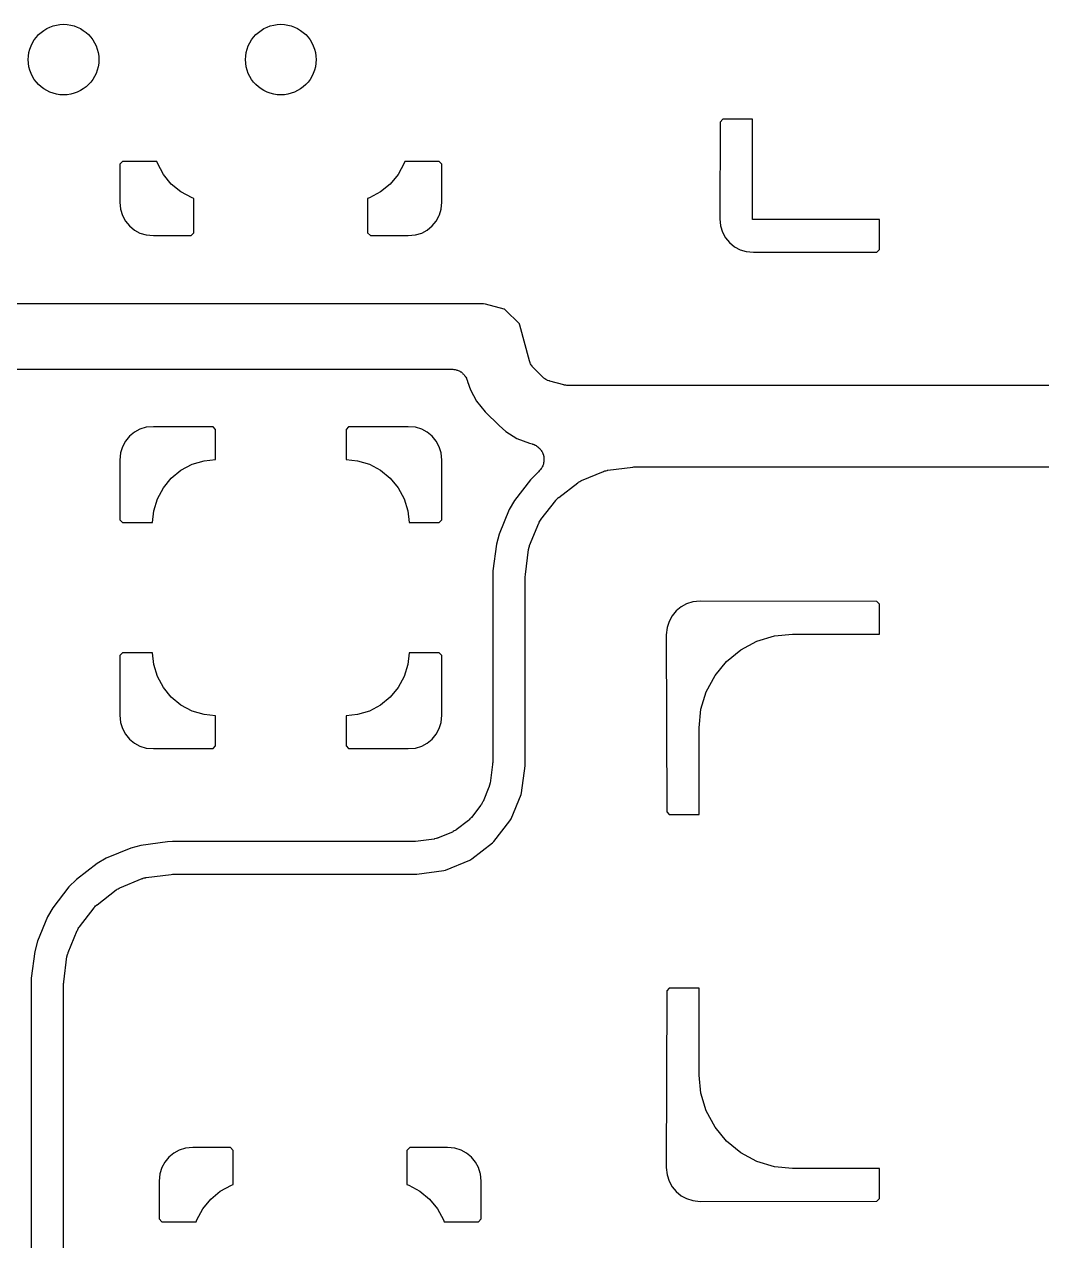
# Model space of a CAD drawing. Extents: x 176.5 to 204.5, y -115.6 to -87.6.
# Drawn here: x 190.32 to 195.07, y -108.01 to -102.32 of the extents above; entities that cross this region are included whole.
import ezdxf

# ---------------------------------------------------------------- set-up
doc = ezdxf.new("R2010")
doc.units = 0
doc.layers.add('BLACK', color=7, linetype='CONTINUOUS')

msp = doc.modelspace()

# ---------------------------------------------------------------- linework, layer by layer
at = {"layer": 'BLACK', "linetype": 'CONTINUOUS'}
for p, q in [((193.571, -102.781), (193.57, -103.233)), ((193.583, -102.768), (193.571, -102.781)), ((193.723, -102.768), (193.583, -102.768)), ((193.723, -103.237), (193.723, -102.768)), ((190.776, -102.965), (190.763, -102.978)), ((190.763, -102.978), (190.763, -103.155)), ((190.936, -102.965), (190.776, -102.965)), ((190.939, -102.974), (190.936, -102.965)), ((190.967, -103.026), (190.939, -102.974)), ((192.093, -102.974), (192.065, -103.026)), ((192.096, -102.965), (192.093, -102.974)), ((192.256, -102.965), (192.096, -102.965)), ((192.269, -102.978), (192.256, -102.965)), ((192.269, -103.155), (192.269, -102.978)), ((191.004, -103.071), (190.967, -103.026)), ((192.065, -103.026), (192.028, -103.071)), ((191.049, -103.108), (191.004, -103.071)), ((192.028, -103.071), (191.983, -103.108)), ((191.101, -103.136), (191.049, -103.108)), ((191.11, -103.139), (191.101, -103.136)), ((191.11, -103.299), (191.11, -103.139)), ((191.931, -103.136), (191.922, -103.139)), ((191.922, -103.139), (191.922, -103.299)), ((191.983, -103.108), (191.931, -103.136)), ((190.763, -103.155), (190.766, -103.189)), ((190.766, -103.189), (190.775, -103.218)), ((192.258, -103.215), (192.266, -103.189)), ((192.266, -103.189), (192.269, -103.155)), ((190.775, -103.218), (190.789, -103.244)), ((190.789, -103.244), (190.808, -103.267)), ((192.224, -103.267), (192.243, -103.244)), ((192.243, -103.244), (192.257, -103.218)), ((192.257, -103.218), (192.258, -103.215)), ((192.258, -103.215), (192.258, -103.215)), ((193.57, -103.233), (193.573, -103.267)), ((194.317, -103.237), (193.723, -103.237)), ((194.317, -103.377), (194.317, -103.237)), ((190.808, -103.267), (190.831, -103.286)), ((190.831, -103.286), (190.857, -103.3)), ((190.857, -103.3), (190.886, -103.309)), ((190.886, -103.309), (190.92, -103.312)), ((190.92, -103.312), (191.097, -103.312)), ((191.097, -103.312), (191.11, -103.299)), ((191.922, -103.299), (191.935, -103.312)), ((191.935, -103.312), (192.112, -103.312)), ((192.112, -103.312), (192.146, -103.309)), ((192.146, -103.309), (192.175, -103.3)), ((192.175, -103.3), (192.201, -103.286)), ((192.201, -103.286), (192.224, -103.267)), ((193.573, -103.267), (193.582, -103.296)), ((193.582, -103.296), (193.596, -103.322)), ((193.596, -103.322), (193.615, -103.345)), ((193.615, -103.345), (193.638, -103.364)), ((193.638, -103.364), (193.664, -103.378)), ((193.664, -103.378), (193.693, -103.387)), ((194.304, -103.389), (194.317, -103.377)), ((193.693, -103.387), (193.727, -103.39)), ((193.727, -103.39), (194.304, -103.389)), ((192.464, -103.632), (188.981, -103.632)), ((192.473, -103.633), (192.464, -103.632)), ((192.561, -103.657), (192.473, -103.633)), ((192.562, -103.657), (192.561, -103.657)), ((192.564, -103.658), (192.562, -103.657)), ((192.566, -103.66), (192.564, -103.658)), ((192.632, -103.725), (192.566, -103.66)), ((192.633, -103.726), (192.632, -103.725)), ((192.633, -103.727), (192.633, -103.726)), ((192.634, -103.731), (192.633, -103.727)), ((192.679, -103.898), (192.634, -103.731)), ((188.978, -103.937), (192.316, -103.937)), ((192.316, -103.937), (192.317, -103.937)), ((192.317, -103.937), (192.321, -103.937)), ((192.321, -103.937), (192.326, -103.938)), ((192.326, -103.938), (192.329, -103.938)), ((192.329, -103.938), (192.331, -103.938)), ((192.331, -103.938), (192.336, -103.94)), ((192.336, -103.94), (192.34, -103.941)), ((192.34, -103.941), (192.343, -103.942)), ((192.343, -103.942), (192.346, -103.943)), ((192.346, -103.943), (192.35, -103.945)), ((192.35, -103.945), (192.354, -103.947)), ((192.354, -103.947), (192.356, -103.949)), ((192.681, -103.902), (192.679, -103.898)), ((192.682, -103.907), (192.681, -103.902)), ((192.683, -103.909), (192.682, -103.907)), ((192.684, -103.912), (192.683, -103.909)), ((192.687, -103.916), (192.684, -103.912)), ((192.689, -103.92), (192.687, -103.916)), ((192.691, -103.922), (192.689, -103.92)), ((192.692, -103.925), (192.691, -103.922)), ((192.695, -103.928), (192.692, -103.925)), ((192.698, -103.931), (192.695, -103.928)), ((192.699, -103.932), (192.698, -103.931)), ((192.74, -103.973), (192.699, -103.932)), ((192.356, -103.949), (192.359, -103.95)), ((192.359, -103.95), (192.362, -103.953)), ((192.362, -103.953), (192.366, -103.956)), ((192.366, -103.956), (192.368, -103.958)), ((192.368, -103.958), (192.37, -103.96)), ((192.37, -103.96), (192.373, -103.963)), ((192.373, -103.963), (192.376, -103.967)), ((192.376, -103.967), (192.378, -103.969)), ((192.378, -103.969), (192.379, -103.971)), ((192.379, -103.971), (192.382, -103.975)), ((192.382, -103.975), (192.384, -103.979)), ((192.384, -103.979), (192.385, -103.982)), ((192.385, -103.982), (192.386, -103.984)), ((192.386, -103.984), (192.388, -103.989)), ((192.388, -103.989), (192.389, -103.993)), ((192.389, -103.993), (192.389, -103.994)), ((192.389, -103.994), (192.403, -104.033)), ((192.743, -103.976), (192.74, -103.973)), ((192.747, -103.979), (192.743, -103.976)), ((192.749, -103.981), (192.747, -103.979)), ((192.751, -103.982), (192.749, -103.981)), ((192.755, -103.985), (192.751, -103.982)), ((192.759, -103.987), (192.755, -103.985)), ((192.762, -103.988), (192.759, -103.987)), ((192.764, -103.99), (192.762, -103.988)), ((192.769, -103.991), (192.764, -103.99)), ((192.773, -103.992), (192.769, -103.991)), ((192.774, -103.993), (192.773, -103.992)), ((192.84, -104.01), (192.774, -103.993)), ((192.403, -104.033), (192.431, -104.087)), ((192.842, -104.011), (192.84, -104.01)), ((192.844, -104.011), (192.842, -104.011)), ((192.849, -104.012), (192.844, -104.011)), ((192.854, -104.013), (192.849, -104.012)), ((192.856, -104.013), (192.854, -104.013)), ((192.858, -104.013), (192.856, -104.013)), ((192.86, -104.013), (192.858, -104.013)), ((195.956, -104.013), (192.86, -104.013)), ((192.431, -104.087), (192.472, -104.136)), ((192.472, -104.136), (192.537, -104.201)), ((190.831, -104.232), (190.808, -104.251)), ((190.857, -104.218), (190.831, -104.232)), ((190.886, -104.209), (190.857, -104.218)), ((190.92, -104.206), (190.886, -104.209)), ((191.199, -104.206), (190.92, -104.206)), ((191.211, -104.219), (191.199, -104.206)), ((191.211, -104.359), (191.211, -104.219)), ((191.833, -104.206), (191.821, -104.219)), ((191.821, -104.219), (191.821, -104.359)), ((192.112, -104.206), (191.833, -104.206)), ((192.146, -104.209), (192.112, -104.206)), ((192.175, -104.218), (192.146, -104.209)), ((192.201, -104.232), (192.175, -104.218)), ((192.224, -104.251), (192.201, -104.232)), ((192.537, -104.201), (192.568, -104.228)), ((192.568, -104.228), (192.62, -104.261)), ((190.789, -104.274), (190.775, -104.3)), ((190.808, -104.251), (190.789, -104.274)), ((192.243, -104.274), (192.224, -104.251)), ((192.257, -104.3), (192.243, -104.274)), ((192.62, -104.261), (192.679, -104.283)), ((192.679, -104.283), (192.691, -104.286)), ((192.691, -104.286), (192.692, -104.286)), ((192.692, -104.286), (192.694, -104.287)), ((192.694, -104.287), (192.696, -104.288)), ((192.696, -104.288), (192.701, -104.29)), ((192.701, -104.29), (192.706, -104.292)), ((190.766, -104.329), (190.763, -104.363)), ((190.775, -104.3), (190.766, -104.329)), ((192.266, -104.329), (192.257, -104.3)), ((192.269, -104.363), (192.266, -104.329)), ((192.706, -104.292), (192.708, -104.293)), ((192.708, -104.293), (192.71, -104.294)), ((192.71, -104.294), (192.714, -104.297)), ((192.714, -104.297), (192.718, -104.3)), ((192.718, -104.3), (192.72, -104.301)), ((192.72, -104.301), (192.722, -104.303)), ((192.722, -104.303), (192.725, -104.306)), ((192.725, -104.306), (192.729, -104.31)), ((192.729, -104.31), (192.73, -104.312)), ((192.73, -104.312), (192.732, -104.314)), ((192.732, -104.314), (192.734, -104.318)), ((192.734, -104.318), (192.737, -104.322)), ((192.737, -104.322), (192.738, -104.324)), ((192.738, -104.324), (192.74, -104.326)), ((192.74, -104.326), (192.741, -104.331)), ((192.741, -104.331), (192.743, -104.336)), ((192.743, -104.336), (192.744, -104.338)), ((192.744, -104.338), (192.745, -104.34)), ((192.745, -104.34), (192.746, -104.345)), ((192.746, -104.345), (192.747, -104.35)), ((190.763, -104.363), (190.763, -104.642)), ((191.049, -104.41), (191.101, -104.382)), ((191.101, -104.382), (191.157, -104.365)), ((191.157, -104.365), (191.211, -104.359)), ((191.821, -104.359), (191.875, -104.365)), ((191.875, -104.365), (191.931, -104.382)), ((191.931, -104.382), (191.983, -104.41)), ((192.269, -104.642), (192.269, -104.363)), ((192.734, -104.402), (192.731, -104.406)), ((192.737, -104.398), (192.734, -104.402)), ((192.738, -104.396), (192.737, -104.398)), ((192.739, -104.394), (192.738, -104.396)), ((192.741, -104.389), (192.739, -104.394)), ((192.743, -104.384), (192.741, -104.389)), ((192.744, -104.382), (192.743, -104.384)), ((192.745, -104.375), (192.744, -104.38)), ((192.744, -104.38), (192.744, -104.382)), ((192.747, -104.37), (192.745, -104.375)), ((192.747, -104.35), (192.747, -104.353)), ((192.747, -104.353), (192.747, -104.355)), ((192.747, -104.355), (192.747, -104.36)), ((192.747, -104.36), (192.747, -104.365)), ((192.747, -104.365), (192.747, -104.367)), ((192.747, -104.367), (192.747, -104.37)), ((193.045, -104.41), (193.162, -104.395)), ((193.162, -104.395), (193.163, -104.395)), ((193.163, -104.395), (193.168, -104.394)), ((193.168, -104.394), (193.172, -104.394)), ((193.172, -104.394), (195.956, -104.394)), ((190.967, -104.492), (191.004, -104.447)), ((191.004, -104.447), (191.049, -104.41)), ((191.983, -104.41), (192.028, -104.447)), ((192.028, -104.447), (192.065, -104.492)), ((192.684, -104.454), (192.609, -104.551)), ((192.72, -104.418), (192.684, -104.454)), ((192.721, -104.417), (192.72, -104.418)), ((192.725, -104.413), (192.721, -104.417)), ((192.728, -104.41), (192.725, -104.413)), ((192.73, -104.408), (192.728, -104.41)), ((192.731, -104.406), (192.73, -104.408)), ((192.914, -104.463), (192.919, -104.46)), ((192.919, -104.46), (192.921, -104.459)), ((192.921, -104.459), (192.922, -104.458)), ((192.922, -104.458), (193.026, -104.415)), ((193.026, -104.415), (193.027, -104.415)), ((193.027, -104.415), (193.029, -104.414)), ((193.029, -104.414), (193.031, -104.413)), ((193.031, -104.413), (193.036, -104.412)), ((193.036, -104.412), (193.042, -104.411)), ((193.042, -104.411), (193.044, -104.41)), ((193.044, -104.41), (193.045, -104.41)), ((190.939, -104.544), (190.967, -104.492)), ((192.065, -104.492), (192.093, -104.544)), ((192.816, -104.537), (192.905, -104.468)), ((192.905, -104.468), (192.906, -104.468)), ((192.906, -104.468), (192.908, -104.466)), ((192.908, -104.466), (192.909, -104.465)), ((192.909, -104.465), (192.914, -104.463)), ((190.922, -104.6), (190.939, -104.544)), ((192.093, -104.544), (192.11, -104.6)), ((192.609, -104.551), (192.584, -104.594)), ((192.733, -104.64), (192.802, -104.551)), ((192.802, -104.55), (192.804, -104.548)), ((192.802, -104.551), (192.802, -104.55)), ((192.804, -104.548), (192.805, -104.547)), ((192.805, -104.547), (192.809, -104.543)), ((192.809, -104.543), (192.813, -104.539)), ((192.813, -104.539), (192.814, -104.538)), ((192.814, -104.538), (192.816, -104.537)), ((190.916, -104.654), (190.922, -104.6)), ((192.11, -104.6), (192.116, -104.654)), ((192.584, -104.594), (192.537, -104.708)), ((190.763, -104.642), (190.776, -104.654)), ((190.776, -104.654), (190.916, -104.654)), ((192.116, -104.654), (192.256, -104.654)), ((192.256, -104.654), (192.269, -104.642)), ((192.68, -104.761), (192.723, -104.657)), ((192.723, -104.657), (192.724, -104.656)), ((192.724, -104.656), (192.725, -104.655)), ((192.725, -104.653), (192.728, -104.648)), ((192.725, -104.655), (192.725, -104.653)), ((192.728, -104.648), (192.731, -104.643)), ((192.731, -104.643), (192.732, -104.642)), ((192.732, -104.642), (192.733, -104.64)), ((192.537, -104.708), (192.525, -104.756)), ((192.525, -104.756), (192.508, -104.88)), ((192.66, -104.897), (192.675, -104.78)), ((192.675, -104.779), (192.676, -104.777)), ((192.675, -104.78), (192.675, -104.779)), ((192.676, -104.775), (192.677, -104.77)), ((192.676, -104.777), (192.676, -104.775)), ((192.677, -104.77), (192.679, -104.765)), ((192.679, -104.765), (192.68, -104.763)), ((192.68, -104.763), (192.68, -104.761)), ((192.508, -104.88), (192.507, -104.904)), ((192.507, -104.904), (192.507, -105.776)), ((192.659, -104.906), (192.66, -104.901)), ((192.659, -104.907), (192.659, -104.906)), ((192.659, -105.789), (192.659, -104.907)), ((192.66, -104.901), (192.66, -104.897)), ((193.443, -105.026), (193.414, -105.035)), ((193.477, -105.022), (193.443, -105.026)), ((194.304, -105.024), (193.477, -105.022)), ((194.317, -105.036), (194.304, -105.024)), ((193.365, -105.068), (193.346, -105.091)), ((193.388, -105.049), (193.365, -105.068)), ((193.414, -105.035), (193.388, -105.049)), ((194.317, -105.176), (194.317, -105.036)), ((193.332, -105.117), (193.323, -105.146)), ((193.346, -105.091), (193.332, -105.117)), ((193.323, -105.146), (193.319, -105.18)), ((193.319, -105.18), (193.321, -106.007)), ((193.743, -105.209), (193.825, -105.184)), ((193.825, -105.184), (193.91, -105.176)), ((193.91, -105.176), (194.317, -105.176)), ((193.601, -105.304), (193.667, -105.25)), ((193.667, -105.25), (193.743, -105.209)), ((190.776, -105.264), (190.763, -105.276)), ((190.763, -105.276), (190.763, -105.555)), ((190.916, -105.264), (190.776, -105.264)), ((190.922, -105.318), (190.916, -105.264)), ((192.116, -105.264), (192.11, -105.318)), ((192.256, -105.264), (192.116, -105.264)), ((192.269, -105.276), (192.256, -105.264)), ((192.269, -105.555), (192.269, -105.276)), ((193.547, -105.37), (193.601, -105.304)), ((190.939, -105.374), (190.922, -105.318)), ((192.11, -105.318), (192.093, -105.374)), ((193.506, -105.446), (193.547, -105.37)), ((190.967, -105.426), (190.939, -105.374)), ((191.004, -105.471), (190.967, -105.426)), ((192.065, -105.426), (192.028, -105.471)), ((192.093, -105.374), (192.065, -105.426)), ((191.049, -105.508), (191.004, -105.471)), ((192.028, -105.471), (191.983, -105.508)), ((193.481, -105.528), (193.506, -105.446)), ((191.101, -105.536), (191.049, -105.508)), ((191.157, -105.553), (191.101, -105.536)), ((191.931, -105.536), (191.875, -105.553)), ((191.983, -105.508), (191.931, -105.536)), ((193.473, -105.614), (193.481, -105.528)), ((190.763, -105.555), (190.766, -105.589)), ((190.766, -105.589), (190.775, -105.618)), ((191.211, -105.559), (191.157, -105.553)), ((191.211, -105.699), (191.211, -105.559)), ((191.875, -105.553), (191.821, -105.559)), ((191.821, -105.559), (191.821, -105.699)), ((192.257, -105.618), (192.266, -105.589)), ((192.266, -105.589), (192.269, -105.555)), ((190.775, -105.618), (190.789, -105.644)), ((190.789, -105.644), (190.808, -105.667)), ((192.224, -105.667), (192.243, -105.644)), ((192.243, -105.644), (192.257, -105.618)), ((193.473, -106.02), (193.473, -105.614)), ((190.808, -105.667), (190.831, -105.686)), ((190.831, -105.686), (190.857, -105.7)), ((190.857, -105.7), (190.886, -105.709)), ((190.886, -105.709), (190.92, -105.712)), ((190.92, -105.712), (191.199, -105.712)), ((191.199, -105.712), (191.211, -105.699)), ((191.821, -105.699), (191.833, -105.712)), ((191.833, -105.712), (192.112, -105.712)), ((192.112, -105.712), (192.146, -105.709)), ((192.146, -105.709), (192.175, -105.7)), ((192.175, -105.7), (192.201, -105.686)), ((192.201, -105.686), (192.224, -105.667)), ((192.506, -105.786), (192.495, -105.873)), ((192.507, -105.777), (192.506, -105.782)), ((192.506, -105.782), (192.506, -105.786)), ((192.507, -105.776), (192.507, -105.777)), ((192.642, -105.918), (192.659, -105.793)), ((192.659, -105.793), (192.659, -105.789)), ((192.492, -105.883), (192.491, -105.888)), ((192.494, -105.878), (192.492, -105.883)), ((192.495, -105.873), (192.494, -105.874)), ((192.494, -105.874), (192.494, -105.876)), ((192.494, -105.876), (192.494, -105.878)), ((192.489, -105.892), (192.462, -105.959)), ((192.49, -105.89), (192.489, -105.892)), ((192.491, -105.888), (192.49, -105.89)), ((192.593, -106.04), (192.64, -105.927)), ((192.64, -105.927), (192.642, -105.918)), ((192.452, -105.976), (192.408, -106.034)), ((192.453, -105.974), (192.452, -105.976)), ((192.454, -105.973), (192.453, -105.974)), ((192.457, -105.968), (192.454, -105.973)), ((192.46, -105.963), (192.457, -105.968)), ((192.461, -105.96), (192.46, -105.962)), ((192.46, -105.962), (192.46, -105.963)), ((192.462, -105.959), (192.461, -105.96)), ((192.394, -106.048), (192.336, -106.092)), ((192.395, -106.046), (192.394, -106.048)), ((192.397, -106.045), (192.395, -106.046)), ((192.4, -106.041), (192.397, -106.045)), ((192.404, -106.037), (192.4, -106.041)), ((192.406, -106.036), (192.404, -106.037)), ((192.407, -106.034), (192.406, -106.036)), ((192.408, -106.034), (192.407, -106.034)), ((192.513, -106.146), (192.588, -106.049)), ((192.588, -106.049), (192.593, -106.04)), ((193.321, -106.007), (193.333, -106.02)), ((193.333, -106.02), (193.473, -106.02)), ((192.319, -106.102), (192.252, -106.129)), ((192.321, -106.101), (192.319, -106.102)), ((192.323, -106.1), (192.321, -106.101)), ((192.327, -106.097), (192.323, -106.1)), ((192.332, -106.095), (192.327, -106.097)), ((192.334, -106.093), (192.332, -106.095)), ((192.335, -106.092), (192.334, -106.093)), ((192.336, -106.092), (192.335, -106.092)), ((190.862, -106.165), (190.814, -106.177)), ((190.986, -106.148), (190.862, -106.165)), ((191.01, -106.147), (190.986, -106.148)), ((192.136, -106.147), (191.01, -106.147)), ((192.14, -106.146), (192.136, -106.147)), ((192.145, -106.146), (192.14, -106.146)), ((192.146, -106.146), (192.145, -106.146)), ((192.233, -106.135), (192.146, -106.146)), ((192.235, -106.134), (192.233, -106.135)), ((192.237, -106.134), (192.235, -106.134)), ((192.242, -106.132), (192.237, -106.134)), ((192.247, -106.131), (192.242, -106.132)), ((192.249, -106.13), (192.247, -106.131)), ((192.251, -106.13), (192.249, -106.13)), ((192.252, -106.129), (192.251, -106.13)), ((192.409, -106.228), (192.506, -106.153)), ((192.506, -106.153), (192.513, -106.146)), ((190.7, -106.224), (190.657, -106.249)), ((190.814, -106.177), (190.7, -106.224)), ((190.657, -106.249), (190.56, -106.324)), ((192.278, -106.282), (192.287, -106.28)), ((192.287, -106.28), (192.4, -106.233)), ((192.4, -106.233), (192.409, -106.228)), ((190.56, -106.324), (190.525, -106.359)), ((190.763, -106.363), (190.867, -106.32)), ((190.867, -106.32), (190.868, -106.32)), ((190.868, -106.32), (190.87, -106.319)), ((190.87, -106.319), (190.872, -106.318)), ((190.872, -106.318), (190.877, -106.317)), ((190.877, -106.317), (190.883, -106.316)), ((190.883, -106.316), (190.885, -106.315)), ((190.885, -106.315), (190.886, -106.315)), ((190.886, -106.315), (191.003, -106.3)), ((191.003, -106.3), (191.004, -106.3)), ((191.004, -106.3), (191.009, -106.299)), ((191.009, -106.299), (191.013, -106.299)), ((191.013, -106.299), (192.149, -106.299)), ((192.149, -106.299), (192.153, -106.299)), ((192.153, -106.299), (192.278, -106.282)), ((190.525, -106.359), (190.45, -106.456)), ((190.657, -106.442), (190.746, -106.373)), ((190.746, -106.373), (190.747, -106.373)), ((190.747, -106.373), (190.749, -106.371)), ((190.749, -106.371), (190.75, -106.37)), ((190.75, -106.37), (190.755, -106.368)), ((190.755, -106.368), (190.76, -106.365)), ((190.76, -106.365), (190.762, -106.364)), ((190.762, -106.364), (190.763, -106.363)), ((190.645, -106.453), (190.646, -106.452)), ((190.646, -106.452), (190.65, -106.448)), ((190.65, -106.448), (190.654, -106.444)), ((190.654, -106.444), (190.655, -106.443)), ((190.655, -106.443), (190.657, -106.442)), ((190.425, -106.499), (190.378, -106.613)), ((190.45, -106.456), (190.425, -106.499)), ((190.574, -106.545), (190.643, -106.456)), ((190.643, -106.455), (190.645, -106.453)), ((190.643, -106.456), (190.643, -106.455)), ((190.521, -106.666), (190.564, -106.562)), ((190.564, -106.562), (190.565, -106.561)), ((190.565, -106.561), (190.566, -106.56)), ((190.566, -106.558), (190.569, -106.553)), ((190.566, -106.56), (190.566, -106.558)), ((190.569, -106.553), (190.572, -106.548)), ((190.572, -106.548), (190.573, -106.547)), ((190.573, -106.547), (190.574, -106.545)), ((190.378, -106.613), (190.366, -106.661)), ((190.366, -106.661), (190.349, -106.785)), ((190.517, -106.68), (190.518, -106.675)), ((190.518, -106.675), (190.52, -106.67)), ((190.52, -106.67), (190.521, -106.668)), ((190.521, -106.668), (190.521, -106.666)), ((190.501, -106.802), (190.516, -106.685)), ((190.516, -106.684), (190.517, -106.682)), ((190.516, -106.685), (190.516, -106.684)), ((190.517, -106.682), (190.517, -106.68)), ((190.349, -106.785), (190.348, -106.809)), ((190.348, -106.809), (190.348, -109.345)), ((190.5, -106.811), (190.501, -106.806)), ((190.5, -106.812), (190.5, -106.811)), ((190.5, -109.342), (190.5, -106.812)), ((190.501, -106.806), (190.501, -106.802)), ((193.321, -106.845), (193.319, -107.672)), ((193.333, -106.832), (193.321, -106.845)), ((193.473, -106.832), (193.333, -106.832)), ((193.473, -107.239), (193.473, -106.832)), ((193.481, -107.324), (193.473, -107.239)), ((193.506, -107.406), (193.481, -107.324)), ((193.547, -107.482), (193.506, -107.406)), ((193.601, -107.548), (193.547, -107.482)), ((191.041, -107.59), (191.015, -107.604)), ((191.07, -107.581), (191.041, -107.59)), ((191.104, -107.578), (191.07, -107.581)), ((191.281, -107.578), (191.104, -107.578)), ((191.294, -107.591), (191.281, -107.578)), ((192.119, -107.578), (192.106, -107.591)), ((192.296, -107.578), (192.119, -107.578)), ((192.33, -107.581), (192.296, -107.578)), ((192.359, -107.59), (192.33, -107.581)), ((192.385, -107.604), (192.359, -107.59)), ((193.667, -107.602), (193.601, -107.548)), ((190.973, -107.646), (190.959, -107.672)), ((190.992, -107.623), (190.973, -107.646)), ((191.015, -107.604), (190.992, -107.623)), ((191.294, -107.751), (191.294, -107.591)), ((192.106, -107.591), (192.106, -107.751)), ((192.408, -107.623), (192.385, -107.604)), ((192.427, -107.646), (192.408, -107.623)), ((192.441, -107.672), (192.427, -107.646)), ((193.743, -107.643), (193.667, -107.602)), ((193.825, -107.668), (193.743, -107.643)), ((190.95, -107.701), (190.947, -107.735)), ((190.959, -107.672), (190.95, -107.701)), ((192.449, -107.698), (192.441, -107.672)), ((192.45, -107.701), (192.449, -107.698)), ((192.449, -107.698), (192.449, -107.698)), ((192.453, -107.735), (192.45, -107.701)), ((193.319, -107.672), (193.323, -107.706)), ((193.91, -107.676), (193.825, -107.668)), ((194.317, -107.676), (193.91, -107.676)), ((194.317, -107.816), (194.317, -107.676)), ((190.947, -107.735), (190.947, -107.912)), ((191.233, -107.782), (191.285, -107.754)), ((191.285, -107.754), (191.294, -107.751)), ((192.106, -107.751), (192.115, -107.754)), ((192.115, -107.754), (192.167, -107.782)), ((192.453, -107.912), (192.453, -107.735)), ((193.323, -107.706), (193.332, -107.735)), ((193.332, -107.735), (193.346, -107.761)), ((193.346, -107.761), (193.365, -107.784)), ((191.188, -107.819), (191.233, -107.782)), ((192.167, -107.782), (192.212, -107.819)), ((193.365, -107.784), (193.388, -107.803)), ((193.388, -107.803), (193.414, -107.817)), ((193.414, -107.817), (193.443, -107.826)), ((194.304, -107.828), (194.317, -107.816)), ((191.123, -107.916), (191.151, -107.864)), ((191.151, -107.864), (191.188, -107.819)), ((192.212, -107.819), (192.249, -107.864)), ((192.249, -107.864), (192.277, -107.916)), ((193.443, -107.826), (193.477, -107.83)), ((193.477, -107.83), (194.304, -107.828)), ((190.947, -107.912), (190.96, -107.925)), ((190.96, -107.925), (191.12, -107.925)), ((191.12, -107.925), (191.123, -107.916)), ((192.277, -107.916), (192.28, -107.925)), ((192.28, -107.925), (192.44, -107.925)), ((192.44, -107.925), (192.453, -107.912))]:
    msp.add_line(p, q, dxfattribs=at)
at = {"layer": 'BLACK'}
for centre in [(190.5, -102.489), (191.516, -102.489)]:
    msp.add_circle(centre, 0.1651, dxfattribs=at)

doc.saveas('drawing.dxf')
